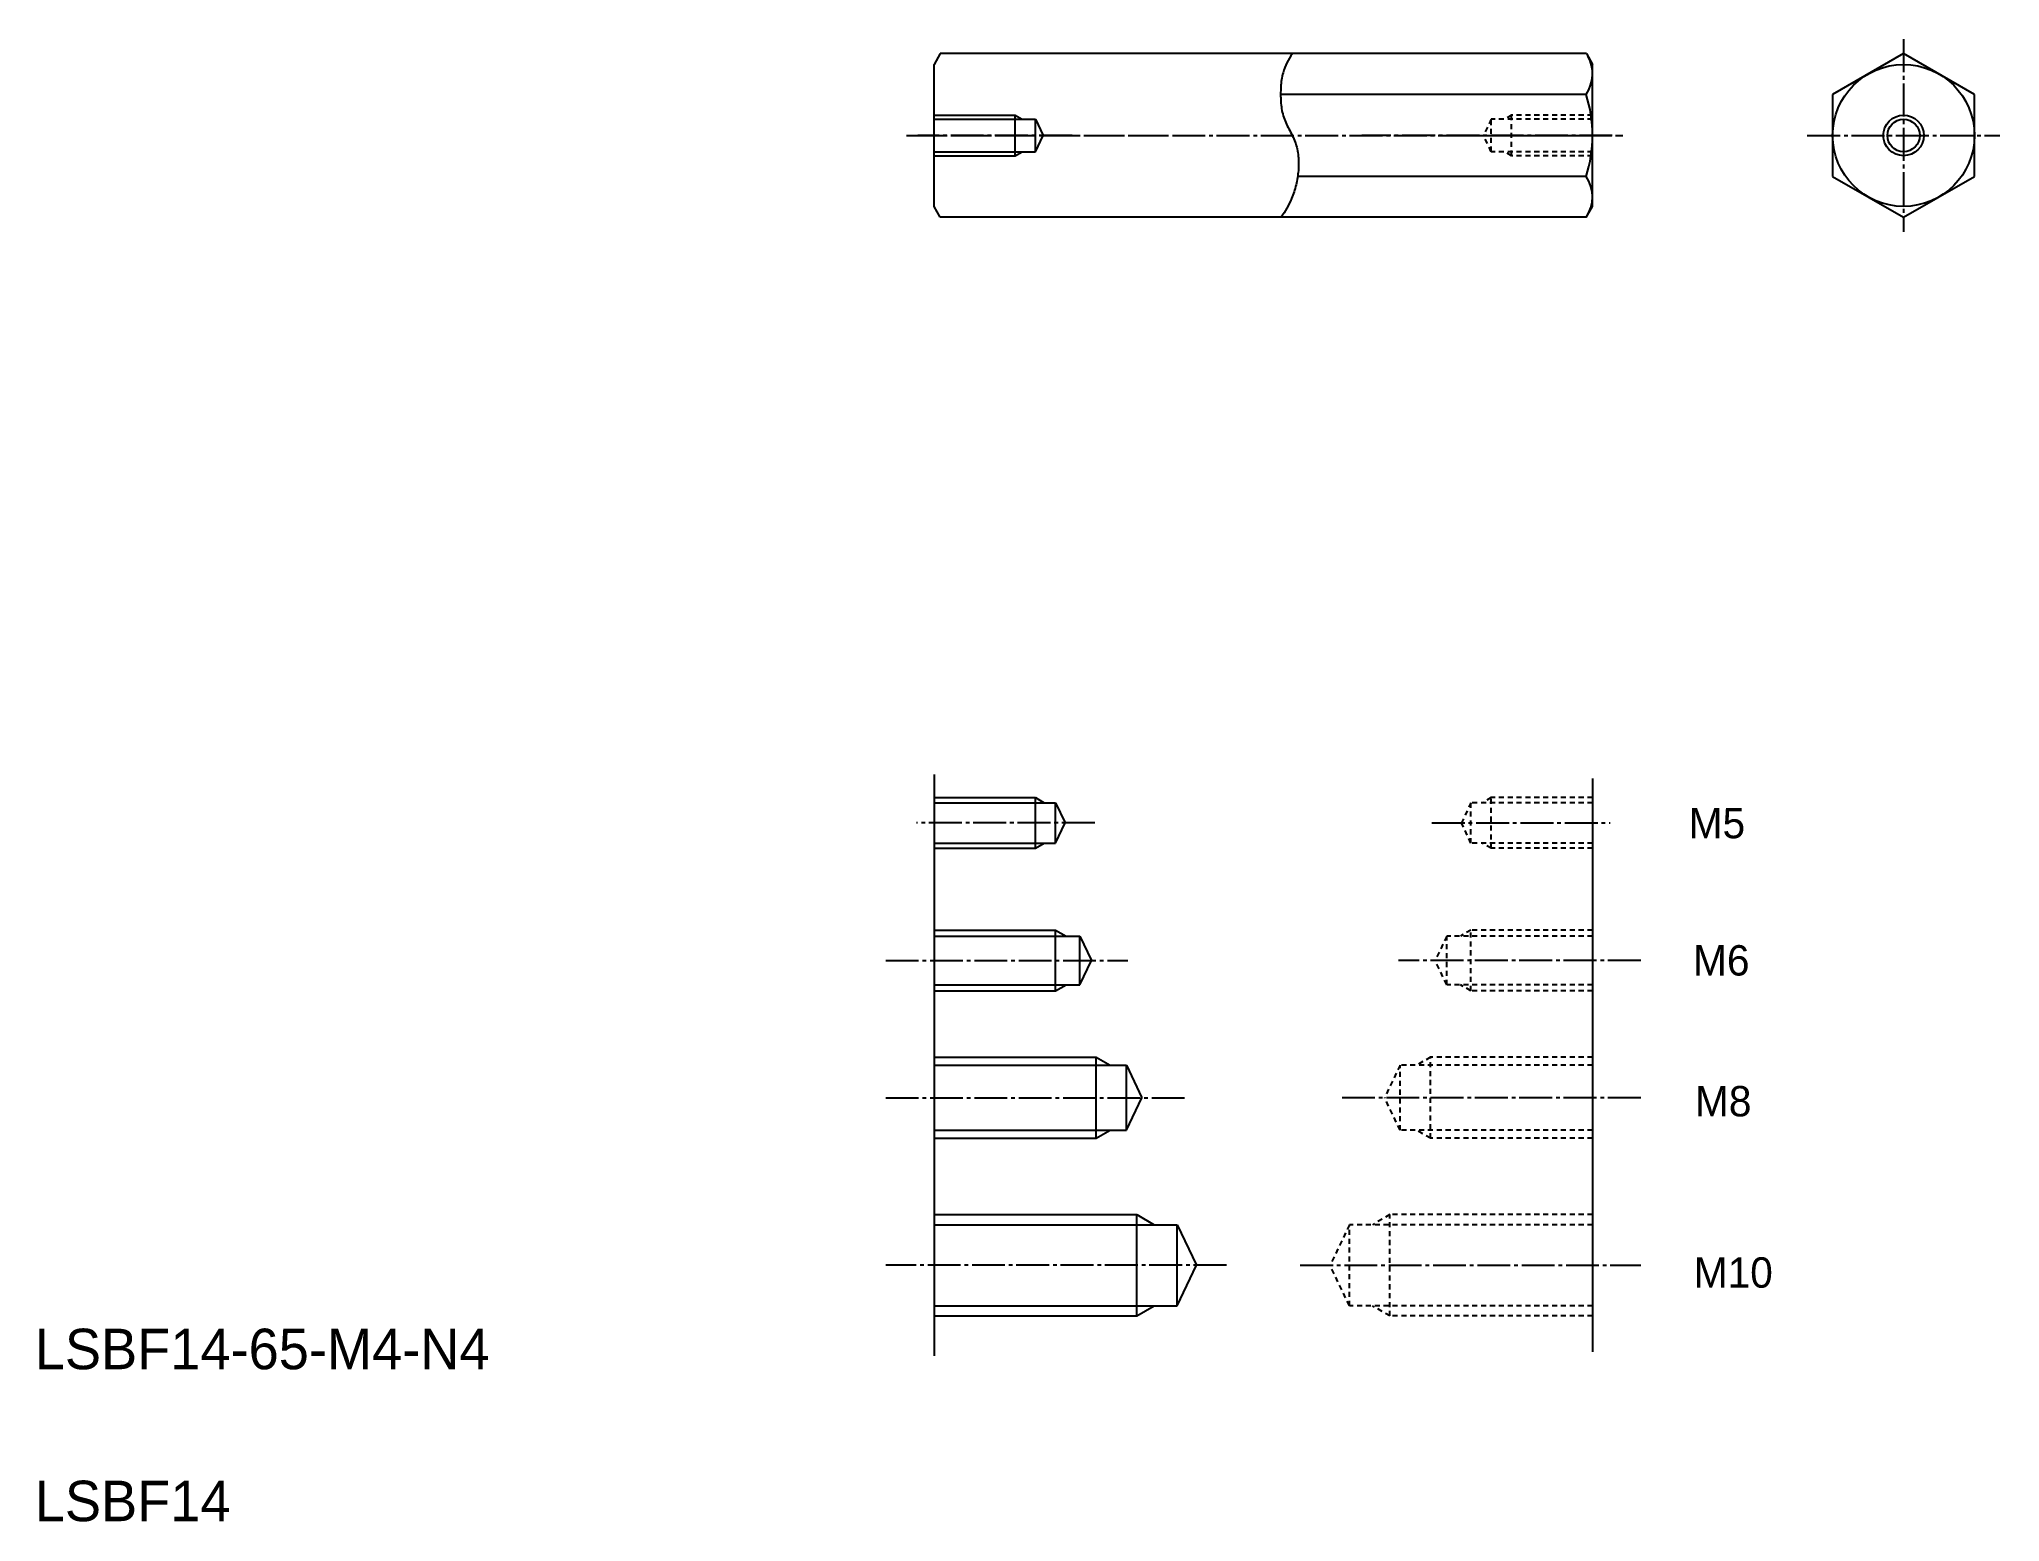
# Model space of a CAD drawing. Extents: x 10 to 204, y 10 to 156.
import ezdxf

# ---------------------------------------------------------------- set-up
doc = ezdxf.new("R2010")
doc.units = 0
doc.header["$LTSCALE"] = 0.25
doc.linetypes.add('CENTER', pattern=[17.5, 13, -1.5, 1.5, -1.5])
doc.linetypes.add('DASHED', pattern=[3.5, 2, -1.5])
doc.layers.get('0').update_dxf_attribs({"linetype": 'CONTINUOUS'})
doc.layers.add('CENTER', color=1, linetype='CENTER')

msp = doc.modelspace()

# ---------------------------------------------------------------- linework, layer by layer
at = {"linetype": 'CONTINUOUS'}
for p, q in [((99.38, 154.86), (98.77, 153.8)), ((163.16, 154.86), (163.77, 153.8)), ((98.77, 139.76), (98.77, 153.8)), ((163.77, 139.76), (163.77, 153.8)), ((98.77, 142.78), (98.77, 150.78)), ((194.47, 146.78), (194.47, 146.78)), ((99.38, 138.7), (98.77, 139.76)), ((163.14, 138.67), (163.77, 139.76))]:
    msp.add_line(p, q, dxfattribs=at)
for p, q in [((163.16, 154.86), (99.38, 154.86)), ((194.47, 154.86), (187.47, 150.82)), ((201.47, 150.82), (194.47, 154.86)), ((163.12, 150.83), (132.97, 150.83)), ((163.77, 142.78), (163.77, 150.78)), ((187.47, 150.82), (187.47, 142.74)), ((201.47, 142.74), (201.47, 150.82)), ((98.77, 144.78), (98.77, 148.78)), ((163.77, 144.78), (163.77, 148.78)), ((163.77, 146.78), (163.77, 146.78)), ((163.77, 143.27), (163.77, 143.27)), ((163.13, 142.74), (134.67, 142.74)), ((187.47, 142.74), (194.47, 138.7)), ((194.47, 138.7), (201.47, 142.74)), ((163.14, 138.7), (99.38, 138.7)), ((98.77, 83.69), (98.77, 26.34)), ((163.77, 83.32), (163.77, 26.71))]:
    msp.add_line(p, q)
at = {"color": 3, "linetype": 'CONTINUOUS'}
for p, q in [((98.77, 148.78), (106.77, 148.78)), ((106.77, 148.78), (107.46, 148.38)), ((106.77, 144.78), (107.46, 145.18)), ((98.77, 144.78), (106.77, 144.78)), ((98.77, 81.42), (108.77, 81.42)), ((108.77, 81.42), (109.63, 80.92)), ((98.77, 76.42), (108.77, 76.42)), ((108.77, 76.42), (109.63, 76.92)), ((98.77, 68.35), (110.77, 68.35)), ((110.77, 68.35), (111.81, 67.75)), ((98.77, 62.35), (110.77, 62.35)), ((110.77, 62.35), (111.81, 62.95)), ((98.77, 55.8), (114.77, 55.8)), ((114.77, 55.8), (116.15, 55)), ((114.77, 47.8), (116.15, 48.6)), ((98.77, 47.8), (114.77, 47.8)), ((98.77, 40.26), (118.77, 40.26)), ((118.77, 40.26), (120.5, 39.26)), ((118.77, 30.26), (120.5, 31.26)), ((98.77, 30.26), (118.77, 30.26))]:
    msp.add_line(p, q, dxfattribs=at)
at = {"color": 7}
for p, q in [((98.77, 148.38), (108.77, 148.38)), ((106.77, 144.78), (106.77, 148.78)), ((108.77, 148.38), (109.53, 146.78)), ((108.77, 145.18), (108.77, 148.38)), ((98.77, 145.18), (108.77, 145.18)), ((108.77, 145.18), (109.53, 146.78)), ((108.77, 76.42), (108.77, 81.42)), ((98.77, 80.92), (110.77, 80.92)), ((110.77, 80.92), (111.72, 78.92)), ((110.77, 76.92), (110.77, 80.92)), ((110.77, 76.92), (111.72, 78.92)), ((98.77, 76.92), (110.77, 76.92)), ((98.77, 67.75), (113.17, 67.75)), ((110.77, 62.35), (110.77, 68.35)), ((113.17, 67.75), (114.31, 65.35)), ((113.17, 62.95), (113.17, 67.75)), ((113.17, 62.95), (114.31, 65.35)), ((98.77, 62.95), (113.17, 62.95)), ((98.77, 55), (117.77, 55)), ((114.77, 47.8), (114.77, 55.8)), ((117.77, 48.6), (117.77, 55)), ((117.77, 55), (119.29, 51.8)), ((117.77, 48.6), (119.29, 51.8)), ((98.77, 48.6), (117.77, 48.6)), ((98.77, 39.26), (122.77, 39.26)), ((118.77, 30.26), (118.77, 40.26)), ((122.77, 31.26), (122.77, 39.26)), ((122.77, 39.26), (124.67, 35.26)), ((122.77, 31.26), (124.67, 35.26)), ((98.77, 31.26), (122.77, 31.26))]:
    msp.add_line(p, q, dxfattribs=at)
at = {"color": 3, "linetype": 'DASHED'}
for p, q in [((153.77, 148.38), (153.01, 146.78)), ((163.77, 148.38), (153.77, 148.38)), ((153.77, 145.18), (153.77, 148.38)), ((155.77, 148.78), (155.08, 148.38)), ((155.77, 144.78), (155.77, 148.78)), ((163.77, 148.78), (155.77, 148.78)), ((153.77, 145.18), (153.01, 146.78)), ((163.77, 145.18), (153.77, 145.18)), ((155.77, 144.78), (155.08, 145.18)), ((163.77, 144.78), (155.77, 144.78)), ((153.77, 81.42), (152.9, 80.92)), ((153.77, 76.42), (153.77, 81.42)), ((163.77, 81.42), (153.77, 81.42)), ((151.77, 80.92), (150.82, 78.92)), ((151.77, 76.92), (151.77, 80.92)), ((163.77, 80.92), (151.77, 80.92)), ((151.77, 76.92), (150.82, 78.92)), ((163.77, 76.92), (151.77, 76.92)), ((153.77, 76.42), (152.9, 76.92)), ((163.77, 76.42), (153.77, 76.42)), ((149.37, 67.75), (148.23, 65.35)), ((163.77, 67.75), (149.37, 67.75)), ((149.37, 62.95), (149.37, 67.75)), ((151.77, 68.35), (150.73, 67.75)), ((163.77, 68.35), (151.77, 68.35)), ((151.77, 62.35), (151.77, 68.35)), ((149.37, 62.95), (148.23, 65.35)), ((163.77, 62.95), (149.37, 62.95)), ((151.77, 62.35), (150.73, 62.95)), ((163.77, 62.35), (151.77, 62.35)), ((144.77, 55), (143.25, 51.8)), ((163.77, 55), (144.77, 55)), ((144.77, 48.6), (144.77, 55)), ((147.77, 55.8), (146.38, 55)), ((147.77, 47.8), (147.77, 55.8)), ((163.77, 55.8), (147.77, 55.8)), ((144.77, 48.6), (143.25, 51.8)), ((163.77, 48.6), (144.77, 48.6)), ((147.77, 47.8), (146.38, 48.6)), ((163.77, 47.8), (147.77, 47.8)), ((139.77, 39.26), (137.86, 35.26)), ((163.77, 39.26), (139.77, 39.26)), ((139.77, 31.26), (139.77, 39.26)), ((143.77, 40.26), (142.04, 39.26)), ((163.77, 40.26), (143.77, 40.26)), ((143.77, 30.26), (143.77, 40.26)), ((139.77, 31.26), (137.86, 35.26)), ((163.77, 31.26), (139.77, 31.26)), ((143.77, 30.26), (142.04, 31.26)), ((163.77, 30.26), (143.77, 30.26))]:
    msp.add_line(p, q, dxfattribs=at)
at = {"color": 3, "linetype": 'CONTINUOUS'}
msp.add_lwpolyline([(134.15, 154.86, 0.093433), (133.22, 152.97, 0.051133), (133, 151.56, 0.030519), (133, 150.14, 0.055043), (133.23, 148.73, 0.051913), (133.8, 147.42, -0.037729), (134.41, 146.13, -0.057416), (134.72, 144.74, -0.047254), (134.73, 143.31, -0.041388), (134.5, 141.9, -0.036731), (134.05, 140.55, -0.053981), (133.03, 138.7)], format="xyb", dxfattribs=at)
for radius in [7, 1.6]:
    msp.add_circle((194.47, 146.78), radius)
msp.add_circle((194.47, 146.78), 2, dxfattribs=at)
at = {"linetype": 'CONTINUOUS'}
for centre, radius, start, end in [((160.26, 152.86), 3.51, 324.7356, 30), ((150.7, 146.78), 13.07, 341.9403, 18.0597), ((160.26, 140.7), 3.51, 325.196, 35.2644)]:
    msp.add_arc(centre, radius, start, end, dxfattribs=at)
at = {"layer": 'CENTER', "color": 1, "linetype": 'CENTER'}
for p, q in [((194.47, 156.28), (194.47, 137.28)), ((96.04, 146.78), (166.77, 146.78)), ((96.82, 146.78), (121.53, 146.78)), ((112.41, 146.78), (97.17, 146.78)), ((165.72, 146.78), (141.01, 146.78)), ((150.13, 146.78), (165.36, 146.78)), ((184.97, 146.78), (203.97, 146.78)), ((114.64, 78.92), (97.03, 78.92)), ((147.9, 78.92), (165.51, 78.92)), ((94, 65.35), (117.91, 65.35)), ((168.54, 65.35), (144.62, 65.35)), ((94, 51.8), (123.55, 51.8)), ((168.54, 51.8), (138.98, 51.8)), ((127.64, 35.26), (94, 35.26)), ((134.9, 35.26), (168.54, 35.26))]:
    msp.add_line(p, q, dxfattribs=at)

# ---------------------------------------------------------------- texts
at = {"color": 7}
for s, p in [('M5', (173.26, 77.41)), ('M6', (173.69, 63.86)), ('M8', (173.88, 49.96)), ('M10', (173.76, 33.05))]:
    msp.add_text(s, height=3, dxfattribs=at).set_placement(p)
for s, p in [('LSBF14-65-M4-N4', (10, 25)), ('LSBF14', (10, 10))]:
    msp.add_text(s, height=4).set_placement(p)

doc.saveas('drawing.dxf')
